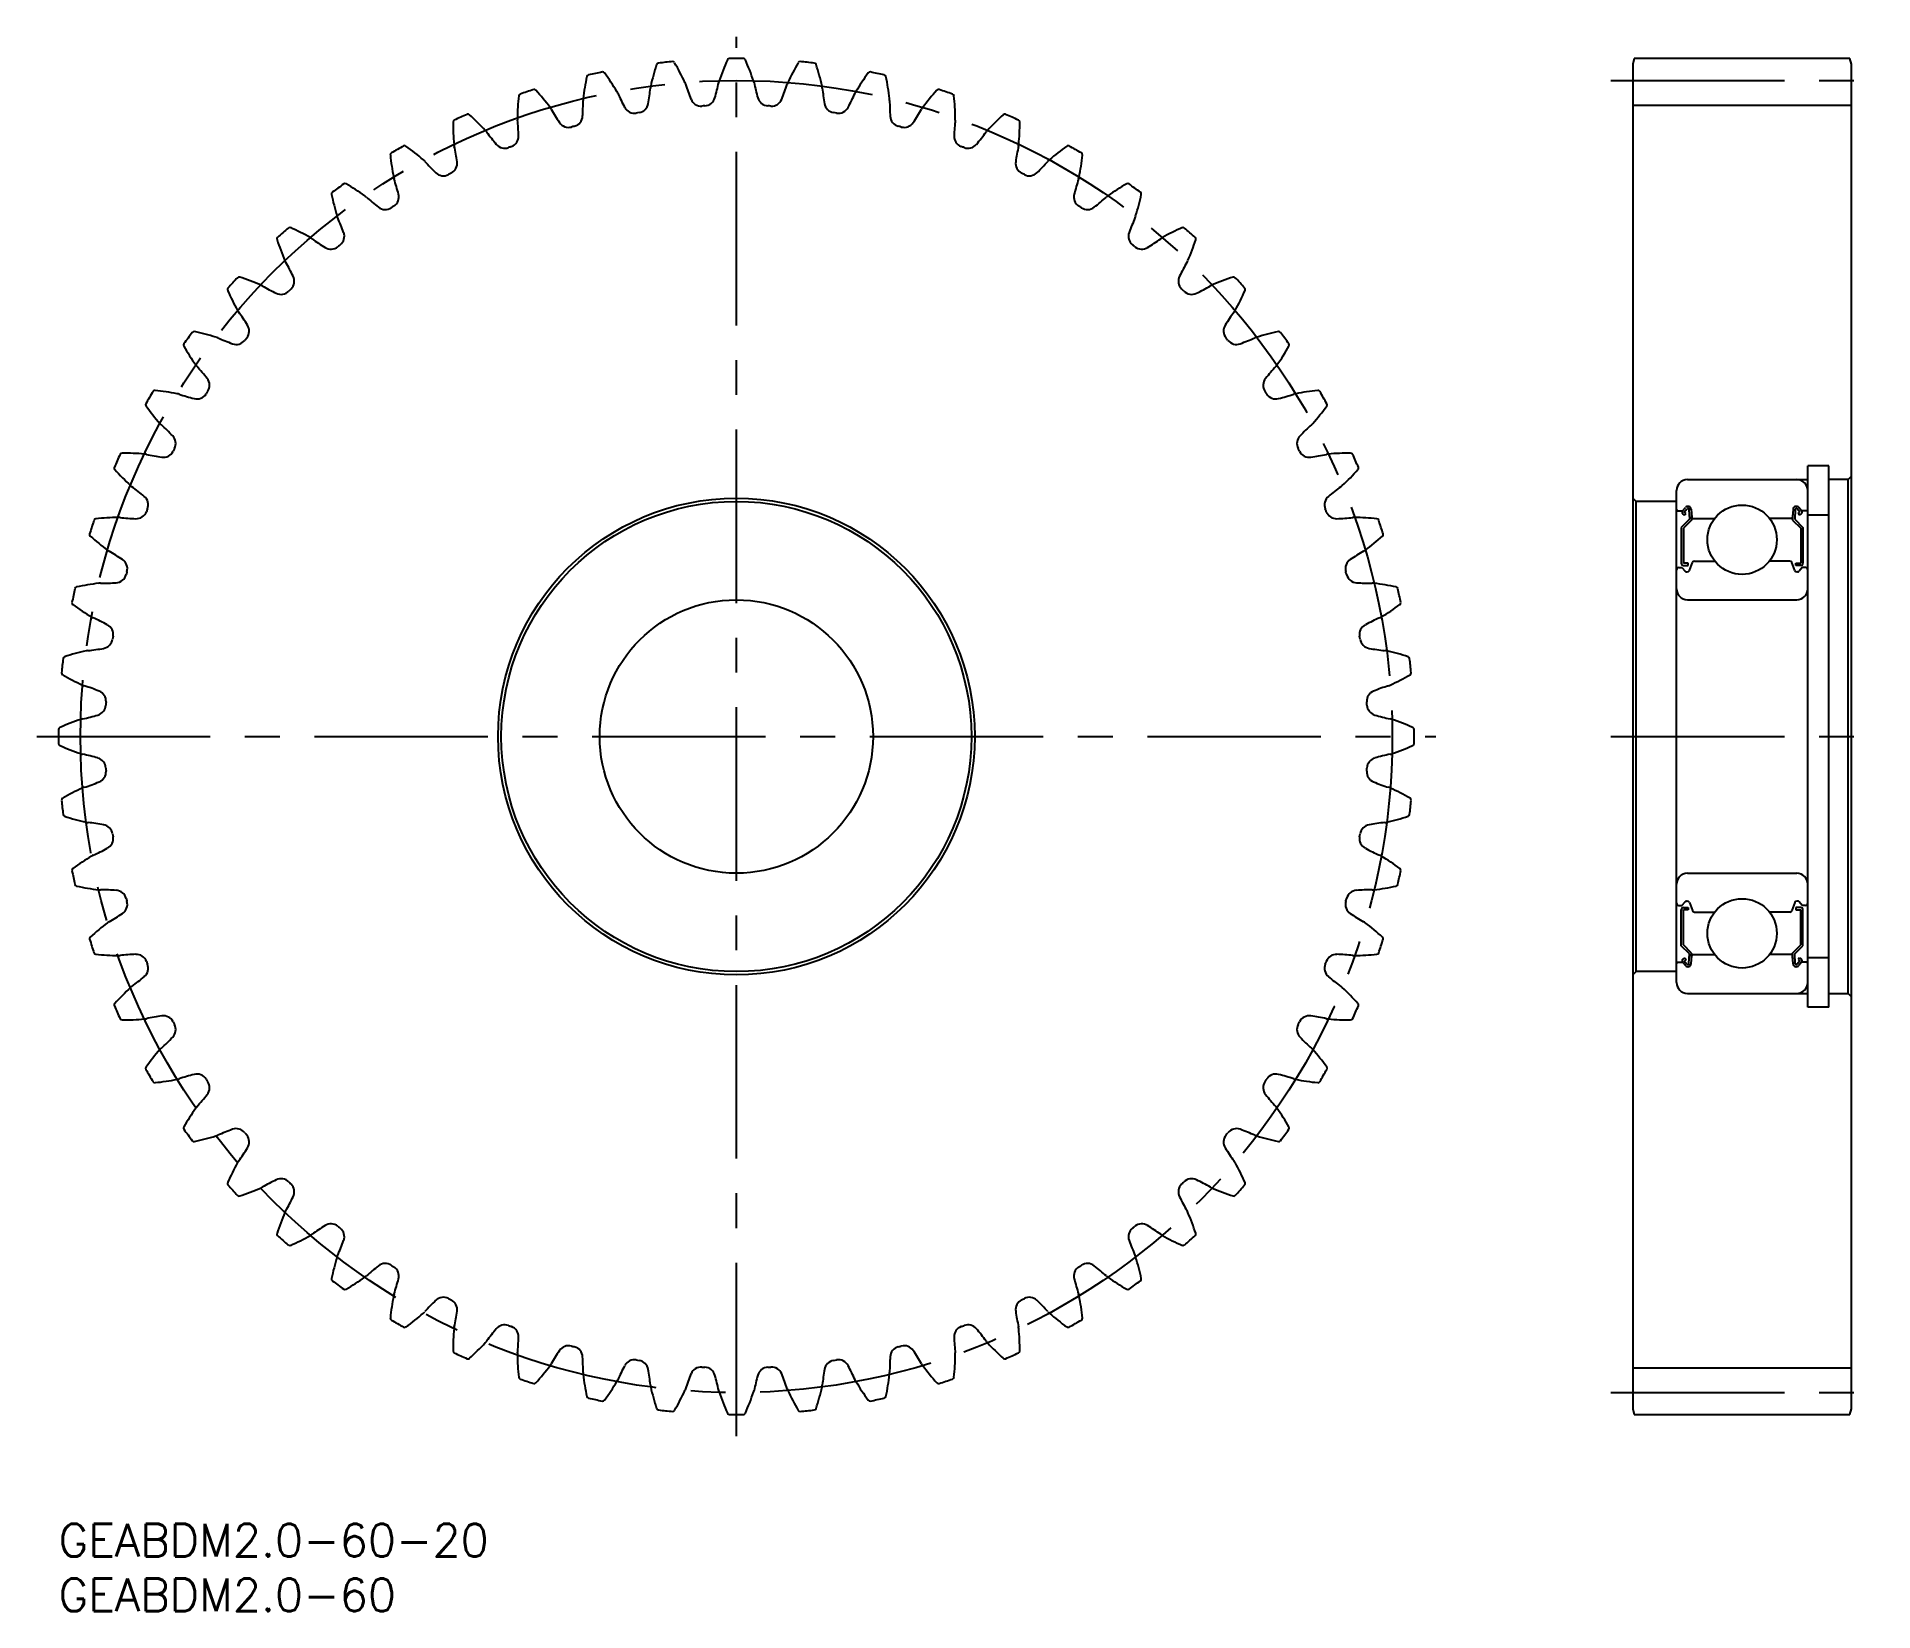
# Model space of a CAD drawing. Extents: x -2 to 166, y -8 to 136.
import ezdxf

# ---------------------------------------------------------------- set-up
doc = ezdxf.new("R2010")
doc.units = 0
doc.header["$LTSCALE"] = 0.5
doc.linetypes.add('CENTER', pattern=[50.8, 31.75, -6.35, 6.35, -6.35])
for name, color, linetype in [('MSM_CENTER', 1, 'CENTER'), ('MSM_CONTINUOUS', 7, 'CONTINUOUS'), ('MSM_PART_NUMBER', 7, 'CONTINUOUS')]:
    doc.layers.add(name, color=color, linetype=linetype)
doc.styles.get("Standard").update_dxf_attribs({"font": 'txt.shx', "height": 2, "bigfont": 'bigfont.shx'})

# ---------------------------------------------------------------- blocks, each defined once
blk = doc.blocks.new('*U3')
at = {"layer": 'MSM_PART_NUMBER'}
blk.add_text('GEABDM2.0-60', height=3, dxfattribs=at).set_placement((0, -8))
blk = doc.blocks.new('*U4')
at = {"layer": 'MSM_PART_NUMBER'}
blk.add_text('GEABDM2.0-60-20', height=3, dxfattribs=at).set_placement((0, -3))

msp = doc.modelspace()

# ---------------------------------------------------------------- linework, layer by layer
at = {"layer": 'MSM_CENTER'}
for p, q in [((62, 8), (62, 136)), ((142, 132), (166, 132)), ((-2, 72), (126, 72)), ((142, 72), (166, 72)), ((142, 12), (166, 12))]:
    msp.add_line(p, q, dxfattribs=at)
msp.add_circle((62, 72), 60, dxfattribs=at)
at = {"layer": 'MSM_CONTINUOUS'}
for p, q in [((144.13, 134), (144, 133.5)), ((144, 133.5), (144, 10.5)), ((163.87, 134), (144.13, 134)), ((164, 133.5), (163.87, 134)), ((164, 10.5), (164, 133.5)), ((144, 129.75), (164, 129.75)), ((160, 47.25), (160, 96.75)), ((161.95, 96.75), (160, 96.75)), ((161.95, 47.25), (161.95, 96.75)), ((164, 95.8), (163.7, 95.5)), ((148, 49.5), (148, 94.5)), ((149, 95.5), (160, 95.5)), ((163.7, 95.5), (161.95, 95.5)), ((163.7, 48.5), (163.7, 95.5)), ((144.3, 93.5), (144, 93.8)), ((148, 93.5), (144.3, 93.5)), ((144.3, 50.5), (144.3, 93.5)), ((148.1, 92.65), (148.56, 92.65)), ((148.56, 92.65), (148.81, 92.95)), ((148.71, 92.52), (148.96, 92.82)), ((148.87, 92.39), (148.71, 92.52)), ((149.14, 92.76), (149.18, 91.88)), ((149.34, 92.78), (149.4, 92.04)), ((158.66, 92.78), (158.6, 92.04)), ((158.86, 92.76), (158.82, 91.88)), ((159.29, 92.52), (159.04, 92.82)), ((159.13, 92.39), (159.29, 92.52)), ((159.44, 92.65), (159.19, 92.95)), ((159.9, 92.65), (159.44, 92.65)), ((149.18, 91.88), (148.43, 91.13)), ((148.43, 91.13), (148.43, 87.85)), ((148.74, 92.24), (148.58, 92.37)), ((149.38, 91.8), (148.63, 91.05)), ((148.63, 91.05), (148.63, 87.85)), ((148.74, 92.24), (148.87, 92.39)), ((149.38, 92.27), (149.38, 91.8)), ((149.5, 91.95), (151.49, 91.95)), ((158.5, 91.95), (156.51, 91.95)), ((158.62, 92.27), (158.62, 91.8)), ((158.62, 91.8), (159.37, 91.05)), ((158.82, 91.88), (159.57, 91.13)), ((159.26, 92.24), (159.13, 92.39)), ((159.26, 92.24), (159.42, 92.37)), ((159.37, 91.05), (159.37, 87.85)), ((159.57, 91.13), (159.57, 87.85)), ((161.95, 92.25), (160, 92.25)), ((148.2, 87.45), (148.5, 87.45)), ((148.5, 87.45), (148.78, 87.12)), ((149.08, 87.85), (148.63, 87.85)), ((148.63, 87.65), (149.08, 87.65)), ((149.08, 87.65), (149.08, 87.85)), ((149.18, 87.18), (149.45, 87.92)), ((149.64, 88.05), (151.49, 88.05)), ((158.36, 88.05), (156.51, 88.05)), ((158.82, 87.18), (158.55, 87.92)), ((158.92, 87.85), (159.37, 87.85)), ((158.92, 87.65), (158.92, 87.85)), ((159.37, 87.65), (158.92, 87.65)), ((159.5, 87.45), (159.22, 87.12)), ((159.8, 87.45), (159.5, 87.45)), ((148.93, 87.05), (148.99, 87.05)), ((159.07, 87.05), (159.01, 87.05)), ((149, 84.5), (159, 84.5)), ((149, 59.5), (159, 59.5)), ((148.2, 56.55), (148.5, 56.55)), ((148.43, 52.87), (148.43, 56.15)), ((148.5, 56.55), (148.78, 56.88)), ((148.63, 56.35), (149.08, 56.35)), ((149.08, 56.15), (148.63, 56.15)), ((148.63, 52.95), (148.63, 56.15)), ((148.93, 56.95), (148.99, 56.95)), ((149.08, 56.35), (149.08, 56.15)), ((149.18, 56.82), (149.45, 56.08)), ((149.64, 55.95), (151.49, 55.95)), ((158.36, 55.95), (156.51, 55.95)), ((158.82, 56.82), (158.55, 56.08)), ((158.92, 56.35), (158.92, 56.15)), ((159.37, 56.35), (158.92, 56.35)), ((158.92, 56.15), (159.37, 56.15)), ((159.07, 56.95), (159.01, 56.95)), ((159.5, 56.55), (159.22, 56.88)), ((159.37, 52.95), (159.37, 56.15)), ((159.8, 56.55), (159.5, 56.55)), ((159.57, 52.87), (159.57, 56.15)), ((149.18, 52.12), (148.43, 52.87)), ((149.38, 52.2), (148.63, 52.95)), ((149.14, 51.24), (149.18, 52.12)), ((149.38, 51.73), (149.38, 52.2)), ((158.62, 52.2), (159.37, 52.95)), ((158.62, 51.73), (158.62, 52.2)), ((158.82, 52.12), (159.57, 52.87)), ((158.86, 51.24), (158.82, 52.12)), ((144.3, 50.5), (144, 50.2)), ((148, 50.5), (144.3, 50.5)), ((148.1, 51.35), (148.56, 51.35)), ((148.56, 51.35), (148.81, 51.05)), ((148.74, 51.76), (148.58, 51.63)), ((148.87, 51.61), (148.71, 51.48)), ((148.71, 51.48), (148.96, 51.18)), ((148.74, 51.76), (148.87, 51.61)), ((149.34, 51.22), (149.4, 51.96)), ((149.5, 52.05), (151.49, 52.05)), ((158.5, 52.05), (156.51, 52.05)), ((158.66, 51.22), (158.6, 51.96)), ((159.29, 51.48), (159.04, 51.18)), ((159.26, 51.76), (159.13, 51.61)), ((159.13, 51.61), (159.29, 51.48)), ((159.44, 51.35), (159.19, 51.05)), ((159.26, 51.76), (159.42, 51.63)), ((159.9, 51.35), (159.44, 51.35)), ((161.95, 51.75), (160, 51.75)), ((149, 48.5), (160, 48.5)), ((161.95, 47.25), (160, 47.25)), ((161.95, 48.5), (163.7, 48.5)), ((163.7, 48.5), (164, 48.2)), ((144, 14.25), (164, 14.25)), ((144, 10.5), (144.13, 10)), ((163.87, 10), (164, 10.5)), ((144.13, 10), (163.87, 10))]:
    msp.add_line(p, q, dxfattribs=at)
for centre, radius in [((62, 72), 21.8), ((62, 72), 21.5), ((154, 90), 3.17), ((62, 72), 12.5), ((154, 54), 3.17)]:
    msp.add_circle(centre, radius, dxfattribs=at)
for centre, radius, start, end in [((62, 72), 62, 101.4039, 102.5961), ((49.78, 132.58), 0.2, 36.3487, 101.4039), ((73.69, 127.16), 20, 161.6513, 167.5), ((54.9, 133.39), 0.2, 96.5961, 161.6513), ((62, 72), 62, 95.4039, 96.5961), ((56.18, 133.53), 0.2, 30.3487, 95.4039), ((39.09, 123.52), 20, 24.5, 30.3487), ((79.4, 125.63), 20, 155.6513, 161.5), ((61.36, 133.8), 0.2, 90.5961, 155.6513), ((62, 72), 62, 89.4039, 90.5961), ((62.64, 133.8), 0.2, 24.3487, 89.4039), ((44.6, 125.63), 20, 18.5, 24.3487), ((84.91, 123.52), 20, 149.6513, 155.5), ((67.82, 133.53), 0.2, 84.5961, 149.6513), ((62, 72), 62, 83.4039, 84.5961), ((69.1, 133.39), 0.2, 18.3487, 83.4039), ((50.31, 127.16), 20, 12.5, 18.3487), ((74.22, 132.58), 0.2, 78.5961, 143.6513), ((62, 72), 62, 77.4039, 78.5961), ((62, 72), 62, 107.4039, 108.5961), ((43.52, 130.97), 0.2, 42.3487, 107.4039), ((28.88, 117.63), 20, 36.5, 42.3487), ((67.86, 128.08), 20, 167.6513, 173.5), ((48.52, 132.31), 0.2, 102.5961, 167.6513), ((33.83, 120.84), 20, 30.5, 36.3487), ((30.28, 133.91), 24, 350.3255, 353.7625), ((55.79, 131.13), 1.66, 167.5, 173.8056), ((55.79, 131.13), 1.66, 18.1944, 24.5), ((80.15, 139.16), 24, 198.2375, 201.6745), ((36.93, 136.89), 24, 344.3255, 347.7625), ((62, 131.45), 1.66, 161.5, 167.8056), ((62, 131.45), 1.66, 12.1944, 18.5), ((87.07, 136.89), 24, 192.2375, 195.6745), ((43.85, 139.16), 24, 338.3255, 341.7625), ((68.21, 131.13), 1.66, 155.5, 161.8056), ((68.21, 131.13), 1.66, 6.1944, 12.5), ((93.72, 133.91), 24, 186.2375, 189.6745), ((90.17, 120.84), 20, 143.6513, 149.5), ((75.48, 132.31), 0.2, 12.3487, 77.4039), ((56.14, 128.08), 20, 6.5, 12.3487), ((95.12, 117.63), 20, 137.6513, 143.5), ((80.48, 130.97), 0.2, 72.5961, 137.6513), ((62, 72), 62, 71.4039, 72.5961), ((61.97, 128.38), 20, 173.6513, 179.5), ((42.29, 130.57), 0.2, 108.5961, 173.6513), ((43.63, 128.54), 1.66, 30.1944, 36.5), ((65.79, 141.46), 24, 210.2375, 213.6745), ((23.98, 130.26), 24, 356.3255, 359.7625), ((49.64, 130.15), 1.66, 173.5, 179.8056), ((49.64, 130.15), 1.66, 24.1944, 30.5), ((73.03, 140.69), 24, 204.2375, 207.6745), ((52.67, 130), 1, 207.6745, 279.1425), ((52.95, 130.05), 1, 278.8576, 350.3255), ((58.78, 130.66), 1, 201.6745, 273.1425), ((62, 72), 57.75, 92.8575, 93.1425), ((59.07, 130.68), 1, 272.8575, 344.3255), ((64.93, 130.68), 1, 195.6745, 267.1425), ((62, 72), 57.75, 86.8575, 87.1425), ((65.22, 130.66), 1, 266.8575, 338.3255), ((71.05, 130.05), 1, 189.6745, 261.1425), ((71.33, 130), 1, 260.8575, 332.3255), ((50.97, 140.69), 24, 332.3255, 335.7625), ((74.36, 130.15), 1.66, 149.5, 155.8056), ((74.36, 130.15), 1.66, 0.1944, 6.5), ((100.02, 130.26), 24, 180.2375, 183.6745), ((58.21, 141.46), 24, 326.3255, 329.7625), ((80.37, 128.54), 1.66, 143.5, 149.8056), ((81.71, 130.57), 0.2, 6.3487, 71.4039), ((62.03, 128.38), 20, 0.5, 6.3487), ((36.28, 128.19), 0.2, 114.5961, 179.6513), ((56.08, 128.07), 20, 179.6513, 185.5), ((62, 72), 62, 113.4039, 114.5961), ((37.45, 128.72), 0.2, 48.3487, 113.4039), ((24.29, 113.92), 20, 42.5, 48.3487), ((43.63, 128.54), 1.66, 179.5, 185.8056), ((18.1, 125.97), 24, 2.3255, 5.7625), ((46.65, 128.71), 1, 213.6745, 285.1425), ((62, 72), 57.75, 104.8575, 105.1425), ((46.94, 128.79), 1, 284.8576, 356.3255), ((62, 72), 57.75, 98.8575, 99.1425), ((62, 72), 57.75, 80.8575, 81.1425), ((77.06, 128.79), 1, 183.6745, 255.1425), ((62, 72), 57.75, 74.8575, 75.1425), ((77.35, 128.71), 1, 254.8575, 326.3255), ((105.9, 125.97), 24, 174.2375, 177.6745), ((80.37, 128.54), 1.66, 354.1944, 0.5), ((99.71, 113.92), 20, 131.6513, 137.5), ((86.55, 128.72), 0.2, 66.5961, 131.6513), ((62, 72), 62, 65.4039, 66.5961), ((87.72, 128.19), 0.2, 0.3487, 65.4039), ((67.92, 128.07), 20, 354.5, 0.3487), ((62, 72), 62, 119.4039, 120.5961), ((31.66, 125.84), 0.2, 54.3487, 119.4039), ((20.12, 109.75), 20, 48.5, 54.3487), ((37.82, 126.31), 1.66, 185.5, 191.8056), ((37.82, 126.31), 1.66, 36.1944, 42.5), ((58.51, 141.48), 24, 216.2375, 219.6745), ((40.81, 126.8), 1, 219.6745, 291.1425), ((41.08, 126.9), 1, 290.8576, 2.3255), ((82.92, 126.9), 1, 177.6745, 249.1425), ((83.19, 126.8), 1, 248.8575, 320.3255), ((65.49, 141.48), 24, 320.3255, 323.7625), ((86.18, 126.31), 1.66, 137.5, 143.8056), ((86.18, 126.31), 1.66, 348.1944, 354.5), ((103.88, 109.75), 20, 125.6513, 131.5), ((92.34, 125.84), 0.2, 60.5961, 125.6513), ((62, 72), 62, 59.4039, 60.5961), ((30.54, 125.2), 0.2, 120.5961, 185.6513), ((50.25, 127.15), 20, 185.6513, 191.5), ((32.27, 123.49), 1.66, 42.1944, 48.5), ((51.27, 140.73), 24, 222.2375, 225.6745), ((35.46, 124.41), 1, 296.8575, 8.3255), ((12.7, 121.08), 24, 8.3255, 11.7625), ((62, 72), 57.75, 110.8575, 111.1425), ((62, 72), 57.75, 68.8575, 69.1425), ((88.54, 124.41), 1, 171.6745, 243.1425), ((111.3, 121.08), 24, 168.2375, 171.6745), ((72.73, 140.73), 24, 314.3255, 317.7625), ((91.73, 123.49), 1.66, 131.5, 137.8056), ((73.75, 127.15), 20, 348.5, 354.3487), ((93.46, 125.2), 0.2, 354.3487, 59.4039), ((32.27, 123.49), 1.66, 191.5, 197.8056), ((7.84, 115.66), 24, 14.3255, 17.7625), ((35.2, 124.28), 1, 225.6745, 297.1425), ((62, 72), 57.75, 116.8575, 117.1425), ((62, 72), 57.75, 62.8575, 63.1425), ((88.8, 124.28), 1, 242.8575, 314.3255), ((116.16, 115.66), 24, 162.2375, 165.6745), ((91.73, 123.49), 1.66, 342.1944, 348.5), ((25.16, 121.62), 0.2, 126.5961, 191.6513), ((44.55, 125.62), 20, 191.6513, 197.5), ((62, 72), 62, 125.4039, 126.5961), ((26.2, 122.37), 0.2, 60.3487, 125.4039), ((16.4, 105.17), 20, 54.5, 60.3487), ((27.05, 120.1), 1.66, 48.1944, 54.5), ((44.14, 139.24), 24, 228.2375, 231.6745), ((30.13, 121.35), 1, 302.8575, 14.3255), ((93.87, 121.35), 1, 165.6745, 237.1425), ((79.86, 139.24), 24, 308.3255, 311.7625), ((96.95, 120.1), 1.66, 125.5, 131.8056), ((107.6, 105.17), 20, 119.6513, 125.5), ((97.8, 122.37), 0.2, 54.5961, 119.6513), ((62, 72), 62, 53.4039, 54.5961), ((79.45, 125.62), 20, 342.5, 348.3487), ((98.84, 121.62), 0.2, 348.3487, 53.4039), ((27.05, 120.1), 1.66, 197.5, 203.8056), ((3.57, 109.76), 24, 20.3255, 23.7625), ((29.88, 121.19), 1, 231.6745, 303.1425), ((62, 72), 57.75, 122.8575, 123.1425), ((62, 72), 57.75, 56.8575, 57.1425), ((94.12, 121.19), 1, 236.8575, 308.3255), ((120.43, 109.76), 24, 156.2375, 159.6745), ((96.95, 120.1), 1.66, 336.1944, 342.5), ((20.17, 117.49), 0.2, 132.5961, 197.6513), ((62, 72), 62, 131.4039, 132.5961), ((21.13, 118.35), 0.2, 66.3487, 131.4039), ((13.18, 100.22), 20, 60.5, 66.3487), ((22.22, 116.18), 1.66, 54.1944, 60.5), ((25.14, 117.75), 1, 308.8575, 20.3255), ((98.86, 117.75), 1, 159.6745, 231.1425), ((101.78, 116.18), 1.66, 119.5, 125.8056), ((110.82, 100.22), 20, 113.6513, 119.5), ((102.87, 118.35), 0.2, 48.5961, 113.6513), ((62, 72), 62, 47.4039, 48.5961), ((103.83, 117.49), 0.2, 342.3487, 47.4039), ((39.04, 123.5), 20, 197.6513, 203.5), ((37.21, 137), 24, 234.2375, 237.6745), ((24.91, 117.57), 1, 237.6745, 309.1425), ((62, 72), 57.75, 128.8575, 129.1425), ((62, 72), 57.75, 50.8575, 51.1425), ((99.09, 117.57), 1, 230.8575, 302.3255), ((86.79, 137), 24, 302.3255, 305.7625), ((84.96, 123.5), 20, 336.5, 342.3487), ((22.22, 116.18), 1.66, 203.5, 209.8056), ((-0.05, 103.45), 24, 26.3255, 29.7625), ((124.05, 103.45), 24, 150.2375, 153.6745), ((101.78, 116.18), 1.66, 330.1944, 336.5), ((15.65, 112.87), 0.2, 138.5961, 203.6513), ((33.78, 120.82), 20, 203.6513, 209.5), ((62, 72), 62, 137.4039, 138.5961), ((16.51, 113.83), 0.2, 72.3487, 137.4039), ((10.5, 94.96), 20, 66.5, 72.3487), ((17.82, 111.78), 1.66, 60.1944, 66.5), ((30.55, 134.05), 24, 240.2375, 243.6745), ((20.35, 113.44), 1, 243.6745, 315.1425), ((62, 72), 57.75, 134.8575, 135.1425), ((20.56, 113.65), 1, 314.8575, 26.3255), ((103.44, 113.65), 1, 153.6745, 225.1425), ((62, 72), 57.75, 44.8575, 45.1425), ((103.65, 113.44), 1, 224.8575, 296.3255), ((93.45, 134.05), 24, 296.3255, 299.7625), ((106.18, 111.78), 1.66, 113.5, 119.8056), ((113.5, 94.96), 20, 107.6513, 113.5), ((107.49, 113.83), 0.2, 42.5961, 107.6513), ((90.22, 120.82), 20, 330.5, 336.3487), ((62, 72), 62, 41.4039, 42.5961), ((108.35, 112.87), 0.2, 336.3487, 41.4039), ((17.82, 111.78), 1.66, 209.5, 215.8056), ((106.18, 111.78), 1.66, 324.1944, 330.5), ((-3, 96.79), 24, 32.3255, 35.7625), ((16.43, 109.09), 1, 320.8575, 32.3255), ((107.57, 109.09), 1, 147.6745, 219.1425), ((127, 96.79), 24, 144.2375, 147.6745), ((11.63, 107.8), 0.2, 144.5961, 209.6513), ((28.83, 117.6), 20, 209.6513, 215.5), ((62, 72), 62, 143.4039, 144.5961), ((12.38, 108.84), 0.2, 78.3487, 143.4039), ((8.38, 89.45), 20, 72.5, 78.3487), ((13.9, 106.95), 1.66, 66.1944, 72.5), ((24.24, 130.43), 24, 246.2375, 249.6745), ((16.25, 108.86), 1, 249.6745, 321.1425), ((62, 72), 57.75, 140.8575, 141.1425), ((62, 72), 57.75, 38.8575, 39.1425), ((107.75, 108.86), 1, 218.8575, 290.3255), ((99.76, 130.43), 24, 290.3255, 293.7625), ((110.1, 106.95), 1.66, 107.5, 113.8056), ((115.62, 89.45), 20, 101.6513, 107.5), ((95.17, 117.6), 20, 324.5, 330.3487), ((111.62, 108.84), 0.2, 36.5961, 101.6513), ((62, 72), 62, 35.4039, 36.5961), ((112.37, 107.8), 0.2, 330.3487, 35.4039), ((13.9, 106.95), 1.66, 215.5, 221.8056), ((-5.24, 89.86), 24, 38.3255, 41.7625), ((129.24, 89.86), 24, 138.2375, 141.6745), ((110.1, 106.95), 1.66, 318.1944, 324.5), ((12.81, 104.12), 1, 326.8575, 38.3255), ((111.19, 104.12), 1, 141.6745, 213.1425), ((62, 72), 62, 149.4039, 150.5961), ((8.8, 103.46), 0.2, 84.3487, 149.4039), ((6.85, 83.75), 20, 78.5, 84.3487), ((10.51, 101.73), 1.66, 72.1944, 78.5), ((18.34, 126.16), 24, 252.2375, 255.6745), ((12.65, 103.87), 1, 255.6745, 327.1425), ((62, 72), 57.75, 146.8575, 147.1425), ((62, 72), 57.75, 32.8575, 33.1425), ((111.35, 103.87), 1, 212.8575, 284.3255), ((105.66, 126.16), 24, 284.3255, 287.7625), ((113.49, 101.73), 1.66, 101.5, 107.8056), ((117.15, 83.75), 20, 95.6513, 101.5), ((115.2, 103.46), 0.2, 30.5961, 95.6513), ((62, 72), 62, 29.4039, 30.5961), ((8.16, 102.34), 0.2, 150.5961, 215.6513), ((24.25, 113.88), 20, 215.6513, 221.5), ((99.75, 113.88), 20, 318.5, 324.3487), ((115.84, 102.34), 0.2, 324.3487, 29.4039), ((10.51, 101.73), 1.66, 221.5, 227.8056), ((-6.73, 82.73), 24, 44.3255, 47.7625), ((9.72, 98.8), 1, 332.8575, 44.3255), ((114.28, 98.8), 1, 135.6745, 207.1425), ((130.73, 82.73), 24, 132.2375, 135.6745), ((113.49, 101.73), 1.66, 312.1944, 318.5), ((62, 72), 62, 155.4039, 156.5961), ((5.81, 97.72), 0.2, 90.3487, 155.4039), ((5.93, 77.92), 20, 84.5, 90.3487), ((7.69, 96.18), 1.66, 78.1944, 84.5), ((12.92, 121.3), 24, 258.2375, 261.6745), ((9.59, 98.54), 1, 261.6745, 333.1425), ((62, 72), 57.75, 152.8575, 153.1425), ((62, 72), 57.75, 26.8575, 27.1425), ((114.41, 98.54), 1, 206.8575, 278.3255), ((111.08, 121.3), 24, 278.3255, 281.7625), ((116.31, 96.18), 1.66, 95.5, 101.8056), ((118.07, 77.92), 20, 89.6513, 95.5), ((118.19, 97.72), 0.2, 24.5961, 89.6513), ((62, 72), 62, 23.4039, 24.5961), ((5.28, 96.55), 0.2, 156.5961, 221.6513), ((20.08, 109.71), 20, 221.6513, 227.5), ((103.92, 109.71), 20, 312.5, 318.3487), ((118.72, 96.55), 0.2, 318.3487, 23.4039), ((7.69, 96.18), 1.66, 227.5, 233.8056), ((-7.48, 75.49), 24, 50.3255, 53.7625), ((131.48, 75.49), 24, 126.2375, 129.6745), ((116.31, 96.18), 1.66, 306.1944, 312.5), ((149, 94.5), 1, 90, 180), ((159, 94.5), 1, 0, 90), ((7.1, 92.92), 1, 267.6745, 339.1425), ((7.2, 93.19), 1, 338.8575, 50.3255), ((62, 72), 57.75, 158.8575, 159.1425), ((116.8, 93.19), 1, 129.6745, 201.1425), ((62, 72), 57.75, 20.8575, 21.1425), ((116.9, 92.92), 1, 200.8576, 272.3255), ((148.1, 92.75), 0.1, 180, 270), ((148.71, 92.52), 0.2, 140.0012, 230.0863), ((149.04, 92.75), 0.3, 4.9967, 140.0012), ((149.04, 92.75), 0.1, 2.8198, 140.0023), ((158.96, 92.75), 0.3, 39.9988, 175.0033), ((158.96, 92.75), 0.1, 39.9977, 177.1802), ((159.29, 92.52), 0.2, 309.9137, 39.9988), ((159.9, 92.75), 0.1, 270, 0), ((62, 72), 62, 161.4039, 162.5961), ((3.43, 91.71), 0.2, 96.3487, 161.4039), ((5.62, 72.03), 20, 90.5, 96.3487), ((5.46, 90.37), 1.66, 84.1944, 90.5), ((8.03, 115.9), 24, 264.2375, 267.6745), ((115.97, 115.9), 24, 272.3255, 275.7625), ((118.54, 90.37), 1.66, 89.5, 95.8056), ((118.38, 72.03), 20, 83.6513, 89.5), ((120.57, 91.71), 0.2, 18.5961, 83.6513), ((62, 72), 62, 17.4039, 18.5961), ((149.5, 92.05), 0.1, 184.9967, 270), ((158.5, 92.05), 0.1, 270, 355.0033), ((3.03, 90.48), 0.2, 162.5961, 227.6513), ((16.37, 105.12), 20, 227.6513, 233.5), ((5.46, 90.37), 1.66, 233.5, 239.8056), ((118.54, 90.37), 1.66, 300.1944, 306.5), ((107.63, 105.12), 20, 306.5, 312.3487), ((120.97, 90.48), 0.2, 312.3487, 17.4039), ((-7.46, 68.21), 24, 56.3255, 59.7625), ((5.29, 87.35), 1, 344.8575, 56.3255), ((118.71, 87.35), 1, 123.6745, 195.1425), ((131.46, 68.21), 24, 120.2375, 123.6745), ((148.2, 87.25), 0.2, 90, 180), ((148.63, 87.85), 0.2, 180, 270), ((149.64, 87.85), 0.2, 90, 159.9921), ((158.36, 87.85), 0.2, 20.0079, 90), ((159.37, 87.85), 0.2, 270, 0), ((159.8, 87.25), 0.2, 0, 90), ((5.92, 66.14), 20, 96.5, 102.3487), ((3.85, 84.36), 1.66, 90.1944, 96.5), ((3.74, 110.02), 24, 270.2375, 273.6745), ((5.21, 87.06), 1, 273.6745, 345.1425), ((62, 72), 57.75, 164.8575, 165.1425), ((62, 72), 57.75, 14.8575, 15.1425), ((118.79, 87.06), 1, 194.8575, 266.3255), ((120.26, 110.02), 24, 266.3255, 269.7625), ((120.15, 84.36), 1.66, 83.5, 89.8056), ((118.08, 66.14), 20, 77.6513, 83.5), ((148.93, 87.25), 0.2, 219.9945, 270), ((148.99, 87.25), 0.2, 270, 339.9921), ((159.01, 87.25), 0.2, 200.0079, 270), ((159.07, 87.25), 0.2, 270, 320.0055), ((62, 72), 62, 167.4039, 168.5961), ((1.42, 84.22), 0.2, 168.5961, 233.6513), ((13.16, 100.17), 20, 233.6513, 239.5), ((1.69, 85.48), 0.2, 102.3487, 167.4039), ((110.84, 100.17), 20, 300.5, 306.3487), ((122.31, 85.48), 0.2, 12.5961, 77.6513), ((62, 72), 62, 11.4039, 12.5961), ((122.58, 84.22), 0.2, 306.3487, 11.4039), ((149, 85.5), 1, 180, 270), ((159, 85.5), 1, 270, 0), ((3.85, 84.36), 1.66, 239.5, 245.8056), ((-6.69, 60.97), 24, 62.3255, 65.7625), ((130.69, 60.97), 24, 114.2375, 117.6745), ((120.15, 84.36), 1.66, 294.1944, 300.5), ((3.95, 81.05), 1, 279.6745, 351.1425), ((4, 81.33), 1, 350.8576, 62.3255), ((62, 72), 57.75, 170.8575, 171.1425), ((120, 81.33), 1, 117.6745, 189.1425), ((62, 72), 57.75, 8.8575, 9.1425), ((120.05, 81.05), 1, 188.8575, 260.3255), ((62, 72), 62, 173.4039, 174.5961), ((0.61, 79.1), 0.2, 108.3487, 173.4039), ((6.84, 60.31), 20, 102.5, 108.3487), ((2.87, 78.21), 1.66, 96.1944, 102.5), ((0.09, 103.72), 24, 276.2375, 279.6745), ((123.91, 103.72), 24, 260.3255, 263.7625), ((121.13, 78.21), 1.66, 77.5, 83.8056), ((117.16, 60.31), 20, 71.6513, 77.5), ((123.39, 79.1), 0.2, 6.5961, 71.6513), ((62, 72), 62, 5.4039, 6.5961), ((0.47, 77.82), 0.2, 174.5961, 239.6513), ((10.48, 94.91), 20, 239.6513, 245.5), ((113.52, 94.91), 20, 294.5, 300.3487), ((123.53, 77.82), 0.2, 300.3487, 5.4039), ((2.87, 78.21), 1.66, 245.5, 251.8056), ((-5.16, 53.85), 24, 68.3255, 71.7625), ((3.34, 75.22), 1, 356.8576, 68.3255), ((120.66, 75.22), 1, 111.6745, 183.1425), ((129.16, 53.85), 24, 108.2375, 111.6745), ((121.13, 78.21), 1.66, 288.1944, 294.5), ((-2.89, 97.07), 24, 282.2375, 285.6745), ((3.32, 74.93), 1, 285.6745, 357.1425), ((62, 72), 57.75, 176.8575, 177.1425), ((62, 72), 57.75, 2.8575, 3.1425), ((120.68, 74.93), 1, 182.8575, 254.3255), ((126.89, 97.07), 24, 254.3255, 257.7625), ((0.2, 72.64), 0.2, 114.3487, 179.4039), ((62, 72), 62, 179.4039, 180.5961), ((8.37, 54.6), 20, 108.5, 114.3487), ((2.55, 72), 1.66, 102.1944, 108.5), ((121.45, 72), 1.66, 71.5, 77.8056), ((115.63, 54.6), 20, 65.6513, 71.5), ((123.8, 72.64), 0.2, 0.5961, 65.6513), ((62, 72), 62, 359.4039, 0.5961), ((0.2, 71.36), 0.2, 180.5961, 245.6513), ((8.37, 89.4), 20, 245.6513, 251.5), ((115.63, 89.4), 20, 288.5, 294.3487), ((123.8, 71.36), 0.2, 294.3487, 359.4039), ((2.55, 72), 1.66, 251.5, 257.8056), ((-2.89, 46.93), 24, 74.3255, 77.7625), ((3.32, 69.07), 1, 2.8575, 74.3255), ((62, 72), 57.75, 182.8575, 183.1425), ((62, 72), 57.75, 356.8575, 357.1425), ((120.68, 69.07), 1, 105.6745, 177.1425), ((126.89, 46.93), 24, 102.2375, 105.6745), ((121.45, 72), 1.66, 282.1944, 288.5), ((10.48, 49.09), 20, 114.5, 120.3487), ((2.87, 65.79), 1.66, 108.1944, 114.5), ((-5.16, 90.15), 24, 288.2375, 291.6745), ((3.34, 68.78), 1, 291.6745, 3.1425), ((120.66, 68.78), 1, 176.8576, 248.3255), ((129.16, 90.15), 24, 248.3255, 251.7625), ((121.13, 65.79), 1.66, 65.5, 71.8056), ((113.52, 49.09), 20, 59.6513, 65.5), ((0.47, 66.18), 0.2, 120.3487, 185.4039), ((62, 72), 62, 185.4039, 186.5961), ((62, 72), 62, 353.4039, 354.5961), ((123.53, 66.18), 0.2, 354.5961, 59.6513), ((0.61, 64.9), 0.2, 186.5961, 251.6513), ((6.84, 83.69), 20, 251.6513, 257.5), ((2.87, 65.79), 1.66, 257.5, 263.8056), ((0.09, 40.28), 24, 80.3255, 83.7625), ((3.95, 62.95), 1, 8.8575, 80.3255), ((120.05, 62.95), 1, 99.6745, 171.1425), ((123.91, 40.28), 24, 96.2375, 99.6745), ((121.13, 65.79), 1.66, 276.1944, 282.5), ((117.16, 83.69), 20, 282.5, 288.3487), ((123.39, 64.9), 0.2, 288.3487, 353.4039), ((4, 62.67), 1, 297.6745, 9.1425), ((62, 72), 57.75, 188.8575, 189.1425), ((120, 62.67), 1, 170.8575, 242.3255), ((62, 72), 57.75, 350.8575, 351.1425), ((13.16, 43.83), 20, 120.5, 126.3487), ((3.85, 59.64), 1.66, 114.1944, 120.5), ((-6.69, 83.03), 24, 294.2375, 297.6745), ((130.69, 83.03), 24, 242.3255, 245.7625), ((120.15, 59.64), 1.66, 59.5, 65.8056), ((110.84, 43.83), 20, 53.6513, 59.5), ((1.42, 59.78), 0.2, 126.3487, 191.4039), ((62, 72), 62, 191.4039, 192.5961), ((62, 72), 62, 347.4039, 348.5961), ((122.58, 59.78), 0.2, 348.5961, 53.6513), ((149, 58.5), 1, 90, 180), ((159, 58.5), 1, 0, 90), ((1.69, 58.52), 0.2, 192.5961, 257.6513), ((5.92, 77.86), 20, 257.6513, 263.5), ((3.85, 59.64), 1.66, 263.5, 269.8056), ((3.74, 33.98), 24, 86.3255, 89.7625), ((5.21, 56.94), 1, 14.8575, 86.3255), ((62, 72), 57.75, 194.8575, 195.1425), ((62, 72), 57.75, 344.8575, 345.1425), ((118.79, 56.94), 1, 93.6745, 165.1425), ((120.26, 33.98), 24, 90.2375, 93.6745), ((120.15, 59.64), 1.66, 270.1944, 276.5), ((118.08, 77.86), 20, 276.5, 282.3487), ((122.31, 58.52), 0.2, 282.3487, 347.4039), ((-7.46, 75.79), 24, 300.2375, 303.6745), ((5.29, 56.65), 1, 303.6745, 15.1425), ((118.71, 56.65), 1, 164.8576, 236.3255), ((131.46, 75.79), 24, 236.3255, 239.7625), ((148.2, 56.75), 0.2, 180, 270), ((148.63, 56.15), 0.2, 90, 180), ((148.93, 56.75), 0.2, 90, 140.0055), ((148.99, 56.75), 0.2, 20.0079, 90), ((149.64, 56.15), 0.2, 200.0079, 270), ((158.36, 56.15), 0.2, 270, 339.9921), ((159.01, 56.75), 0.2, 90, 159.9921), ((159.07, 56.75), 0.2, 39.9945, 90), ((159.37, 56.15), 0.2, 0, 90), ((159.8, 56.75), 0.2, 270, 0), ((16.37, 38.88), 20, 126.5, 132.3487), ((5.46, 53.63), 1.66, 120.1944, 126.5), ((118.54, 53.63), 1.66, 53.5, 59.8056), ((107.63, 38.88), 20, 47.6513, 53.5), ((3.03, 53.52), 0.2, 132.3487, 197.4039), ((62, 72), 62, 197.4039, 198.5961), ((3.43, 52.29), 0.2, 198.5961, 263.6513), ((5.62, 71.97), 20, 263.6513, 269.5), ((8.03, 28.1), 24, 92.3255, 95.7625), ((7.1, 51.08), 1, 20.8576, 92.3255), ((116.9, 51.08), 1, 87.6745, 159.1425), ((115.97, 28.1), 24, 84.2375, 87.6745), ((118.38, 71.97), 20, 270.5, 276.3487), ((120.57, 52.29), 0.2, 276.3487, 341.4039), ((62, 72), 62, 341.4039, 342.5961), ((120.97, 53.52), 0.2, 342.5961, 47.6513), ((5.46, 53.63), 1.66, 269.5, 275.8056), ((7.2, 50.81), 1, 309.6745, 21.1425), ((62, 72), 57.75, 200.8575, 201.1425), ((116.8, 50.81), 1, 158.8575, 230.3255), ((62, 72), 57.75, 338.8575, 339.1425), ((118.54, 53.63), 1.66, 264.1944, 270.5), ((148.1, 51.25), 0.1, 90, 180), ((148.71, 51.48), 0.2, 129.9137, 219.9988), ((149.04, 51.25), 0.3, 219.9988, 355.0033), ((149.04, 51.25), 0.1, 219.9977, 357.1802), ((149.5, 51.95), 0.1, 90, 175.0033), ((158.5, 51.95), 0.1, 4.9967, 90), ((158.96, 51.25), 0.3, 184.9967, 320.0012), ((158.96, 51.25), 0.1, 182.8198, 320.0023), ((159.29, 51.48), 0.2, 320.0012, 50.0863), ((159.9, 51.25), 0.1, 0, 90), ((20.08, 34.29), 20, 132.5, 138.3487), ((7.69, 47.82), 1.66, 126.1944, 132.5), ((-7.48, 68.51), 24, 306.2375, 309.6745), ((131.48, 68.51), 24, 230.3255, 233.7625), ((116.31, 47.82), 1.66, 47.5, 53.8056), ((103.92, 34.29), 20, 41.6513, 47.5), ((149, 49.5), 1, 180, 270), ((159, 49.5), 1, 270, 0), ((5.28, 47.45), 0.2, 138.3487, 203.4039), ((62, 72), 62, 203.4039, 204.5961), ((62, 72), 62, 335.4039, 336.5961), ((118.72, 47.45), 0.2, 336.5961, 41.6513), ((5.81, 46.28), 0.2, 204.5961, 269.6513), ((5.93, 66.08), 20, 269.6513, 275.5), ((7.69, 47.82), 1.66, 275.5, 281.8056), ((12.92, 22.7), 24, 98.3255, 101.7625), ((9.59, 45.46), 1, 26.8576, 98.3255), ((9.72, 45.2), 1, 315.6745, 27.1425), ((62, 72), 57.75, 206.8575, 207.1425), ((114.28, 45.2), 1, 152.8575, 224.3255), ((62, 72), 57.75, 332.8575, 333.1425), ((114.41, 45.46), 1, 81.6745, 153.1425), ((111.08, 22.7), 24, 78.2375, 81.6745), ((116.31, 47.82), 1.66, 258.1944, 264.5), ((118.07, 66.08), 20, 264.5, 270.3487), ((118.19, 46.28), 0.2, 270.3487, 335.4039), ((-6.73, 61.27), 24, 312.2375, 315.6745), ((130.73, 61.27), 24, 224.3255, 227.7625), ((24.25, 30.12), 20, 138.5, 144.3487), ((10.51, 42.27), 1.66, 132.1944, 138.5), ((113.49, 42.27), 1.66, 41.5, 47.8056), ((99.75, 30.12), 20, 35.6513, 41.5), ((8.16, 41.66), 0.2, 144.3487, 209.4039), ((62, 72), 62, 209.4039, 210.5961), ((8.8, 40.54), 0.2, 210.5961, 275.6513), ((6.85, 60.25), 20, 275.6513, 281.5), ((10.51, 42.27), 1.66, 281.5, 287.8056), ((18.34, 17.84), 24, 104.3255, 107.7625), ((12.65, 40.13), 1, 32.8575, 104.3255), ((62, 72), 57.75, 212.8575, 213.1425), ((12.81, 39.88), 1, 321.6745, 33.1425), ((111.19, 39.88), 1, 146.8575, 218.3255), ((62, 72), 57.75, 326.8575, 327.1425), ((111.35, 40.13), 1, 75.6745, 147.1425), ((105.66, 17.84), 24, 72.2375, 75.6745), ((113.49, 42.27), 1.66, 252.1944, 258.5), ((117.15, 60.25), 20, 258.5, 264.3487), ((115.2, 40.54), 0.2, 264.3487, 329.4039), ((62, 72), 62, 329.4039, 330.5961), ((115.84, 41.66), 0.2, 330.5961, 35.6513), ((-5.24, 54.14), 24, 318.2375, 321.6745), ((129.24, 54.14), 24, 218.3255, 221.7625), ((28.83, 26.4), 20, 144.5, 150.3487), ((13.9, 37.05), 1.66, 138.1944, 144.5), ((110.1, 37.05), 1.66, 35.5, 41.8056), ((95.17, 26.4), 20, 29.6513, 35.5), ((11.63, 36.2), 0.2, 150.3487, 215.4039), ((62, 72), 62, 215.4039, 216.5961), ((8.38, 54.55), 20, 281.6513, 287.5), ((13.9, 37.05), 1.66, 287.5, 293.8056), ((24.24, 13.57), 24, 110.3255, 113.7625), ((16.25, 35.14), 1, 38.8576, 110.3255), ((62, 72), 57.75, 218.8575, 219.1425), ((16.43, 34.91), 1, 327.6745, 39.1425), ((107.57, 34.91), 1, 140.8575, 212.3255), ((62, 72), 57.75, 320.8575, 321.1425), ((107.75, 35.14), 1, 69.6745, 141.1425), ((99.76, 13.57), 24, 66.2375, 69.6745), ((110.1, 37.05), 1.66, 246.1944, 252.5), ((115.62, 54.55), 20, 252.5, 258.3487), ((62, 72), 62, 323.4039, 324.5961), ((112.37, 36.2), 0.2, 324.5961, 29.6513), ((12.38, 35.16), 0.2, 216.5961, 281.6513), ((-3, 47.21), 24, 324.2375, 327.6745), ((127, 47.21), 24, 212.3255, 215.7625), ((111.62, 35.16), 0.2, 258.3487, 323.4039), ((33.78, 23.18), 20, 150.5, 156.3487), ((17.82, 32.22), 1.66, 144.1944, 150.5), ((106.18, 32.22), 1.66, 29.5, 35.8056), ((90.22, 23.18), 20, 23.6513, 29.5), ((15.65, 31.13), 0.2, 156.3487, 221.4039), ((62, 72), 62, 221.4039, 222.5961), ((10.5, 49.04), 20, 287.6513, 293.5), ((17.82, 32.22), 1.66, 293.5, 299.8056), ((30.55, 9.95), 24, 116.3255, 119.7625), ((20.35, 30.56), 1, 44.8575, 116.3255), ((62, 72), 57.75, 224.8575, 225.1425), ((20.56, 30.35), 1, 333.6745, 45.1425), ((103.44, 30.35), 1, 134.8575, 206.3255), ((62, 72), 57.75, 314.8575, 315.1425), ((103.65, 30.56), 1, 63.6745, 135.1425), ((93.45, 9.95), 24, 60.2375, 63.6745), ((106.18, 32.22), 1.66, 240.1944, 246.5), ((113.5, 49.04), 20, 246.5, 252.3487), ((62, 72), 62, 317.4039, 318.5961), ((108.35, 31.13), 0.2, 318.5961, 23.6513), ((16.51, 30.17), 0.2, 222.5961, 287.6513), ((22.22, 27.82), 1.66, 150.1944, 156.5), ((-0.05, 40.55), 24, 330.2375, 333.6745), ((124.05, 40.55), 24, 206.3255, 209.7625), ((101.78, 27.82), 1.66, 23.5, 29.8056), ((107.49, 30.17), 0.2, 252.3487, 317.4039), ((39.04, 20.5), 20, 156.5, 162.3487), ((37.21, 7), 24, 122.3255, 125.7625), ((24.91, 26.43), 1, 50.8575, 122.3255), ((62, 72), 57.75, 230.8575, 231.1425), ((25.14, 26.25), 1, 339.6745, 51.1425), ((98.86, 26.25), 1, 128.8575, 200.3255), ((62, 72), 57.75, 308.8575, 309.1425), ((99.09, 26.43), 1, 57.6745, 129.1425), ((86.79, 7), 24, 54.2375, 57.6745), ((84.96, 20.5), 20, 17.6513, 23.5), ((20.17, 26.51), 0.2, 162.3487, 227.4039), ((62, 72), 62, 227.4039, 228.5961), ((21.13, 25.65), 0.2, 228.5961, 293.6513), ((13.18, 43.78), 20, 293.6513, 299.5), ((22.22, 27.82), 1.66, 299.5, 305.8056), ((3.57, 34.24), 24, 336.2375, 339.6745), ((120.43, 34.24), 24, 200.3255, 203.7625), ((101.78, 27.82), 1.66, 234.1944, 240.5), ((110.82, 43.78), 20, 240.5, 246.3487), ((102.87, 25.65), 0.2, 246.3487, 311.4039), ((62, 72), 62, 311.4039, 312.5961), ((103.83, 26.51), 0.2, 312.5961, 17.6513), ((44.55, 18.38), 20, 162.5, 168.3487), ((27.05, 23.9), 1.66, 156.1944, 162.5), ((44.14, 4.76), 24, 128.3255, 131.7625), ((29.88, 22.81), 1, 56.8576, 128.3255), ((62, 72), 57.75, 236.8575, 237.1425), ((62, 72), 57.75, 302.8575, 303.1425), ((94.12, 22.81), 1, 51.6745, 123.1425), ((79.86, 4.76), 24, 48.2375, 51.6745), ((96.95, 23.9), 1.66, 17.5, 23.8056), ((79.45, 18.38), 20, 11.6513, 17.5), ((25.16, 22.38), 0.2, 168.3487, 233.4039), ((62, 72), 62, 233.4039, 234.5961), ((16.4, 38.83), 20, 299.6513, 305.5), ((27.05, 23.9), 1.66, 305.5, 311.8056), ((30.13, 22.65), 1, 345.6745, 57.1425), ((7.84, 28.34), 24, 342.2375, 345.6745), ((93.87, 22.65), 1, 122.8575, 194.3255), ((116.16, 28.34), 24, 194.3255, 197.7625), ((96.95, 23.9), 1.66, 228.1944, 234.5), ((107.6, 38.83), 20, 234.5, 240.3487), ((62, 72), 62, 305.4039, 306.5961), ((98.84, 22.38), 0.2, 306.5961, 11.6513), ((26.2, 21.63), 0.2, 234.5961, 299.6513), ((50.25, 16.85), 20, 168.5, 174.3487), ((32.27, 20.51), 1.66, 162.1944, 168.5), ((51.27, 3.27), 24, 134.3255, 137.7625), ((35.2, 19.72), 1, 62.8576, 134.3255), ((62, 72), 57.75, 242.8575, 243.1425), ((35.46, 19.59), 1, 351.6745, 63.1425), ((88.54, 19.59), 1, 116.8575, 188.3255), ((62, 72), 57.75, 296.8575, 297.1425), ((88.8, 19.72), 1, 45.6745, 117.1425), ((72.73, 3.27), 24, 42.2375, 45.6745), ((91.73, 20.51), 1.66, 11.5, 17.8056), ((73.75, 16.85), 20, 5.6513, 11.5), ((97.8, 21.63), 0.2, 240.3487, 305.4039), ((30.54, 18.8), 0.2, 174.3487, 239.4039), ((62, 72), 62, 239.4039, 240.5961), ((20.12, 34.25), 20, 305.6513, 311.5), ((32.27, 20.51), 1.66, 311.5, 317.8056), ((12.7, 22.92), 24, 348.2375, 351.6745), ((111.3, 22.92), 24, 188.3255, 191.7625), ((91.73, 20.51), 1.66, 222.1944, 228.5), ((103.88, 34.25), 20, 228.5, 234.3487), ((62, 72), 62, 299.4039, 300.5961), ((93.46, 18.8), 0.2, 300.5961, 5.6513), ((31.66, 18.16), 0.2, 240.5961, 305.6513), ((56.08, 15.93), 20, 174.5, 180.3487), ((37.82, 17.69), 1.66, 168.1944, 174.5), ((58.51, 2.52), 24, 140.3255, 143.7625), ((40.81, 17.2), 1, 68.8576, 140.3255), ((62, 72), 57.75, 248.8575, 249.1425), ((41.08, 17.1), 1, 357.6745, 69.1425), ((18.1, 18.03), 24, 354.2375, 357.6745), ((82.92, 17.1), 1, 110.8575, 182.3255), ((105.9, 18.03), 24, 182.3255, 185.7625), ((62, 72), 57.75, 290.8575, 291.1425), ((83.19, 17.2), 1, 39.6745, 111.1425), ((65.49, 2.52), 24, 36.2375, 39.6745), ((86.18, 17.69), 1.66, 5.5, 11.8056), ((67.92, 15.93), 20, 359.6513, 5.5), ((92.34, 18.16), 0.2, 234.3487, 299.4039), ((36.28, 15.81), 0.2, 180.3487, 245.4039), ((62, 72), 62, 245.4039, 246.5961), ((37.45, 15.28), 0.2, 246.5961, 311.6513), ((24.29, 30.08), 20, 311.6513, 317.5), ((37.82, 17.69), 1.66, 317.5, 323.8056), ((43.63, 15.46), 1.66, 174.1944, 180.5), ((61.97, 15.62), 20, 180.5, 186.3487), ((65.79, 2.54), 24, 146.3255, 149.7625), ((46.65, 15.29), 1, 74.8576, 146.3255), ((62, 72), 57.75, 254.8575, 255.1425), ((46.94, 15.21), 1, 3.6745, 75.1425), ((23.98, 13.74), 24, 0.2375, 3.6745), ((100.02, 13.74), 24, 176.3255, 179.7625), ((77.06, 15.21), 1, 104.8576, 176.3255), ((62, 72), 57.75, 284.8575, 285.1425), ((77.35, 15.29), 1, 33.6745, 105.1425), ((58.21, 2.54), 24, 30.2375, 33.6745), ((62.03, 15.62), 20, 353.6513, 359.5), ((80.37, 15.46), 1.66, 359.5, 5.8056), ((86.18, 17.69), 1.66, 216.1944, 222.5), ((99.71, 30.08), 20, 222.5, 228.3487), ((86.55, 15.28), 0.2, 228.3487, 293.4039), ((62, 72), 62, 293.4039, 294.5961), ((87.72, 15.81), 0.2, 294.5961, 359.6513), ((28.88, 26.37), 20, 317.6513, 323.5), ((43.63, 15.46), 1.66, 323.5, 329.8056), ((49.64, 13.85), 1.66, 180.1944, 186.5), ((67.86, 15.92), 20, 186.5, 192.3487), ((73.03, 3.31), 24, 152.3255, 155.7625), ((52.67, 14), 1, 80.8575, 152.3255), ((62, 72), 57.75, 260.8575, 261.1425), ((52.95, 13.95), 1, 9.6745, 81.1425), ((30.28, 10.09), 24, 6.2375, 9.6745), ((80.15, 4.84), 24, 158.3255, 161.7625), ((58.78, 13.34), 1, 86.8576, 158.3255), ((62, 72), 57.75, 266.8575, 267.1425), ((59.07, 13.32), 1, 15.6745, 87.1425), ((36.93, 7.11), 24, 12.2375, 15.6745), ((87.07, 7.11), 24, 164.3255, 167.7625), ((64.93, 13.32), 1, 92.8576, 164.3255), ((62, 72), 57.75, 272.8575, 273.1425), ((65.22, 13.34), 1, 21.6745, 93.1425), ((43.85, 4.84), 24, 18.2375, 21.6745), ((93.72, 10.09), 24, 170.3255, 173.7625), ((71.05, 13.95), 1, 98.8576, 170.3255), ((62, 72), 57.75, 278.8575, 279.1425), ((71.33, 14), 1, 27.6745, 99.1425), ((50.97, 3.31), 24, 24.2375, 27.6745), ((56.14, 15.92), 20, 347.6513, 353.5), ((74.36, 13.85), 1.66, 353.5, 359.8056), ((80.37, 15.46), 1.66, 210.1944, 216.5), ((95.12, 26.37), 20, 216.5, 222.3487), ((42.29, 13.43), 0.2, 186.3487, 251.4039), ((62, 72), 62, 251.4039, 252.5961), ((43.52, 13.03), 0.2, 252.5961, 317.6513), ((33.83, 23.16), 20, 323.6513, 329.5), ((49.64, 13.85), 1.66, 329.5, 335.8056), ((55.79, 12.87), 1.66, 186.1944, 192.5), ((73.69, 16.84), 20, 192.5, 198.3487), ((39.09, 20.48), 20, 329.6513, 335.5), ((55.79, 12.87), 1.66, 335.5, 341.8056), ((62, 12.55), 1.66, 192.1944, 198.5), ((79.4, 18.37), 20, 198.5, 204.3487), ((44.6, 18.37), 20, 335.6513, 341.5), ((62, 12.55), 1.66, 341.5, 347.8056), ((68.21, 12.87), 1.66, 198.1944, 204.5), ((84.91, 20.48), 20, 204.5, 210.3487), ((50.31, 16.84), 20, 341.6513, 347.5), ((68.21, 12.87), 1.66, 347.5, 353.8056), ((74.36, 13.85), 1.66, 204.1944, 210.5), ((90.17, 23.16), 20, 210.5, 216.3487), ((80.48, 13.03), 0.2, 222.3487, 287.4039), ((62, 72), 62, 287.4039, 288.5961), ((81.71, 13.43), 0.2, 288.5961, 353.6513), ((48.52, 11.69), 0.2, 192.3487, 257.4039), ((62, 72), 62, 257.4039, 258.5961), ((49.78, 11.42), 0.2, 258.5961, 323.6513), ((54.9, 10.61), 0.2, 198.3487, 263.4039), ((62, 72), 62, 263.4039, 264.5961), ((56.18, 10.47), 0.2, 264.5961, 329.6513), ((61.36, 10.2), 0.2, 204.3487, 269.4039), ((62.64, 10.2), 0.2, 270.5961, 335.6513), ((67.82, 10.47), 0.2, 210.3487, 275.4039), ((62, 72), 62, 275.4039, 276.5961), ((69.1, 10.61), 0.2, 276.5961, 341.6513), ((74.22, 11.42), 0.2, 216.3487, 281.4039), ((62, 72), 62, 281.4039, 282.5961), ((75.48, 11.69), 0.2, 282.5961, 347.6513), ((62, 72), 62, 269.4039, 270.5961)]:
    msp.add_arc(centre, radius, start, end, dxfattribs=at)

# ---------------------------------------------------------------- block references
for name in ['*U4', '*U3']:
    msp.add_blockref(name, (0, 0), dxfattribs=at)

doc.saveas('drawing.dxf')
